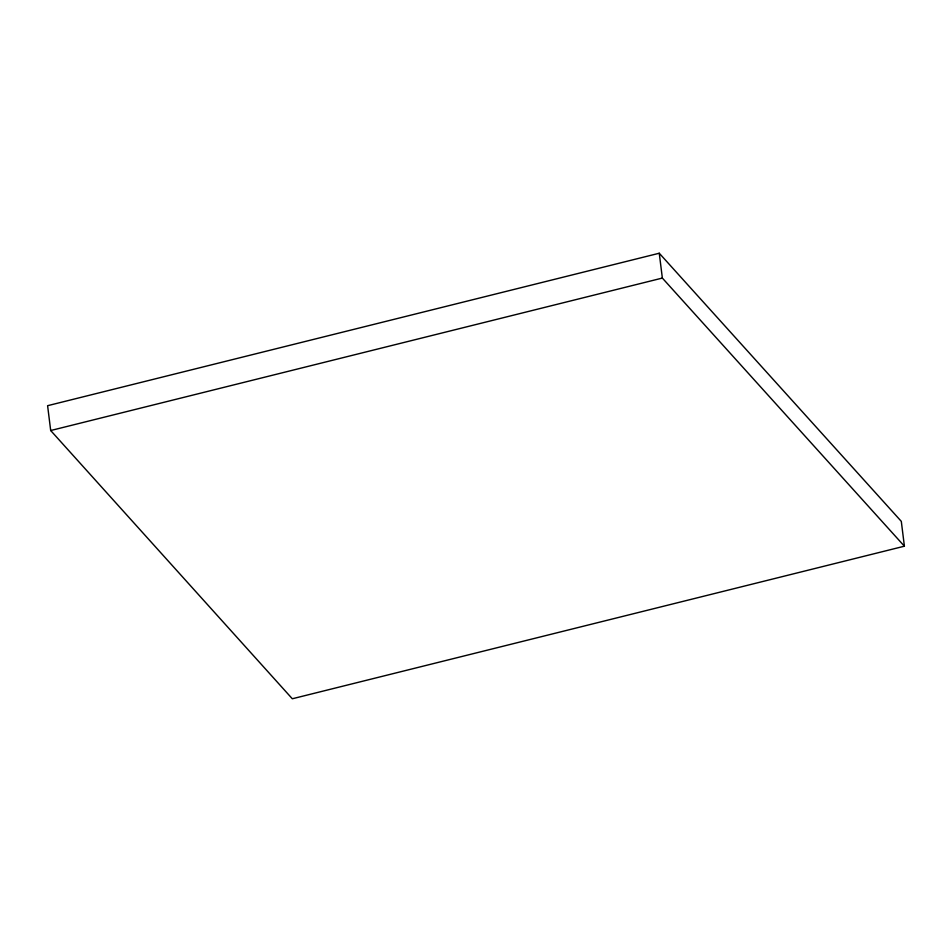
<?xml version="1.0" encoding="UTF-8"?>
<svg xmlns="http://www.w3.org/2000/svg" width="952" height="952" viewBox="0 0 952 952"><rect width="100%" height="100%" fill="white"/><g stroke="black" fill="none" stroke-linecap="round" stroke-linejoin="round"><path stroke-width="1.43" d="M659.26 253.232L47.6 405.695L50.694 430.53L292.312 698.768L904.4 546.198L901.306 521.363L659.26 253.232L662.354 278.067L904.4 546.198M50.694 430.53L662.354 278.067"/></g></svg>
